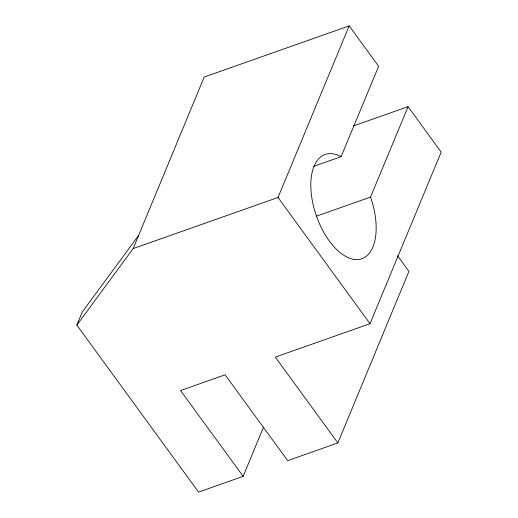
<?xml version="1.0" encoding="UTF-8"?>
<svg xmlns="http://www.w3.org/2000/svg" width="518" height="518" viewBox="0 0 518 518"><rect width="100%" height="100%" fill="white"/><g stroke="black" fill="none" stroke-linecap="round" stroke-linejoin="round"><path stroke-width="0.78" d="M263.558 427.072L243.143 476.359L198.562 492.1L76.839 325.103L82.291 311.927L138.617 235.405M76.839 325.103L133.158 248.582L204.209 77.046L349.164 25.9L378.645 66.278L341.084 156.695A55.284 28.652 70.6 0 0 311.81 197.708A55.284 28.652 70.6 0 0 356.915 259.589A55.284 28.652 70.6 0 0 370.525 197.08L408.087 106.663L441.161 152.117L370.02 323.692L275.298 357.109L337.859 442.935L287.684 460.644L225.123 374.818L180.581 390.533L243.143 476.359M133.158 248.582L278.024 197.475L349.164 25.9M337.859 442.935L408.929 271.38L397.565 255.769M353.535 125.9L408.087 106.663M313.61 166.382L341.084 156.695M316.336 216.194L370.525 197.08M278.024 197.475L370.02 323.692"/></g></svg>
